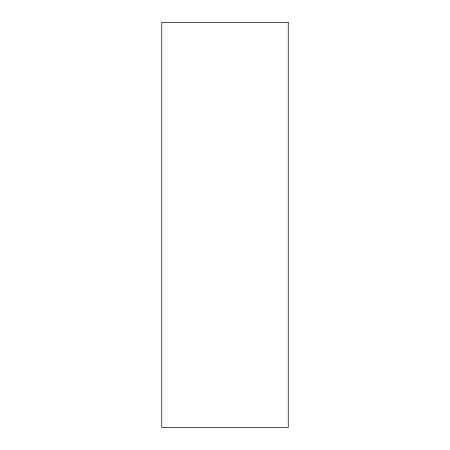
<?xml version="1.0" encoding="UTF-8"?>
<svg xmlns="http://www.w3.org/2000/svg" width="450" height="450" viewBox="0 0 450 450"><rect width="100%" height="100%" fill="white"/><g stroke="black" fill="none" stroke-linecap="round" stroke-linejoin="round"><path stroke-width="0.67" d="M288.248 22.5L161.752 22.5L161.752 427.5L288.248 427.5L288.248 22.5"/></g></svg>
